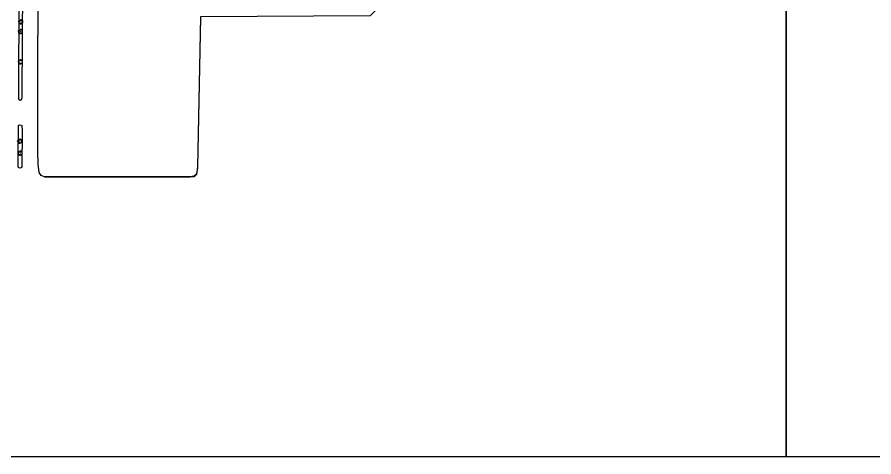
# Model space of a CAD drawing. Extents: x 306 to 2240, y 18 to 779.
# Drawn here: x 1218.1 to 1638.3, y 18.1 to 233.5 of the extents above; entities that cross this region are included whole.
import ezdxf

# ---------------------------------------------------------------- set-up
doc = ezdxf.new("R2010")
doc.units = 0
doc.header["$MEASUREMENT"] = 0
for name, color, linetype in [('0603', 1, 'Continuous'), ('0611', 1, 'Continuous'), ('1007', 3, 'Continuous')]:
    doc.layers.add(name, color=color, linetype=linetype)

# ---------------------------------------------------------------- blocks, each defined once
blk = doc.blocks.new('09')
for p, q in [((-0.04, 0.01), (0.04, 0.01)), ((-0.02, 0.03), (0.02, 0.03)), ((0, 0.05), (0, 0.05)), ((-0.04, -0.01), (0.04, -0.01)), ((-0.02, -0.03), (0.02, -0.03))]:
    blk.add_line(p, q)
for points in [[(-0.61, 0.39), (-0.76, 0.34), (-0.88, 0.27), (-0.97, 0.13), (-1, 0), (-0.96, -0.15), (-0.88, -0.26), (-0.83, -0.31), (-0.73, -0.36), (-0.58, -0.38)], [(-0.12, 0.67), (-0.2, 0.77), (-0.32, 0.84), (-0.46, 0.87), (-0.62, 0.83), (-0.74, 0.77), (-0.81, 0.63), (-0.83, 0.49), (-0.83, 0.42), (-0.79, 0.32), (-0.69, 0.22), (-0.62, 0.16)], [(-0.41, 0.6), (-0.39, 0.72), (-0.35, 0.82), (-0.3, 0.88), (-0.18, 0.96), (-0.03, 1), (0.1, 0.96), (0.24, 0.87), (0.31, 0.75), (0.36, 0.62), (0.37, 0.55)], [(0.11, 0.66), (0.19, 0.71), (0.31, 0.78), (0.42, 0.81), (0.49, 0.81), (0.63, 0.78), (0.76, 0.7), (0.82, 0.58), (0.84, 0.41), (0.81, 0.28), (0.75, 0.16), (0.69, 0.06)], [(0.67, -0.42), (0.8, -0.38), (0.91, -0.29), (0.99, -0.14), (1.01, -0.01), (0.95, 0.14), (0.86, 0.24), (0.8, 0.29), (0.7, 0.32), (0.56, 0.34)], [(-0.14, -0.69), (-0.19, -0.75), (-0.3, -0.83), (-0.4, -0.87), (-0.48, -0.87), (-0.61, -0.83), (-0.74, -0.75), (-0.8, -0.63), (-0.83, -0.47), (-0.79, -0.33), (-0.7, -0.18), (-0.64, -0.12)], [(-0.38, -0.63), (-0.34, -0.76), (-0.26, -0.88), (-0.13, -0.97), (0.01, -1.01), (0.15, -0.97), (0.27, -0.88), (0.32, -0.83), (0.36, -0.73), (0.38, -0.57)], [(0.15, -0.7), (0.32, -0.83), (0.46, -0.87), (0.62, -0.85), (0.74, -0.79), (0.83, -0.66), (0.86, -0.52), (0.86, -0.45), (0.83, -0.34), (0.74, -0.24), (0.67, -0.18)]]:
    blk.add_lwpolyline(points)
blk.add_lwpolyline([(0, -0.05), (-0.05, 0), (0, 0.05), (0.05, 0)], close=True)

msp = doc.modelspace()

# ---------------------------------------------------------------- linework, layer by layer
for points in [[(950.581, 627.919), (1595.275, 627.919), (1595.275, 18.116), (950.581, 18.116)], [(1595.275, 627.939), (2239.969, 627.939), (2239.969, 18.137), (1595.275, 18.137)]]:
    msp.add_lwpolyline(points, close=True)
at = {"layer": '0603', "linetype": 'Continuous', "flags": 128}
for points in [[(1231.475, 155.36), (1229.935, 155.924), (1228.858, 157.364), (1228.383, 161.415), (1228.243, 167.577), (1228.266, 179.168), (1228.183, 208.808), (1228.614, 272.061), (1229.202, 315.13), (1229.902, 316.925), (1230.614, 317.852), (1232.022, 318.967), (1233.947, 319.636), (1237.514, 319.942)], [(1231.475, 155.36), (1229.935, 155.924), (1228.858, 157.364), (1228.383, 161.415), (1228.243, 167.577), (1228.266, 179.168), (1228.183, 208.808), (1228.614, 272.061), (1229.202, 315.13), (1229.902, 316.925), (1230.614, 317.852), (1232.022, 318.967), (1233.947, 319.636), (1237.514, 319.942)], [(1237.514, 319.942), (1318.856, 319.401), (1392.355, 319.052), (1394.45, 318.484), (1395.463, 316.031), (1395.266, 313.433), (1394.286, 239.717), (1393.468, 236.397), (1391.177, 234.242), (1308.042, 233.649), (1306.594, 160.162), (1306.036, 156.644), (1304.89, 155.628), (1302.972, 155.37), (1231.475, 155.36)]]:
    msp.add_lwpolyline(points, dxfattribs=at)
for points in [[(1219.014, 247.01), (1218.832, 193.552), (1219.103, 193.022), (1219.783, 192.813), (1220.323, 193.205), (1220.642, 194.126), (1220.614, 195.935), (1220.939, 248.472), (1220.716, 249.196), (1219.807, 249.564), (1219.35, 249.255), (1219.112, 248.788), (1219.005, 247.98), (1219.014, 247.01)], [(1219.014, 247.01), (1218.832, 193.552), (1219.103, 193.022), (1219.783, 192.813), (1220.323, 193.205), (1220.642, 194.126), (1220.614, 195.935), (1220.939, 248.472), (1220.716, 249.196), (1219.807, 249.564), (1219.35, 249.255), (1219.112, 248.788), (1219.005, 247.98), (1219.014, 247.01)], [(1218.564, 163), (1218.724, 180.376), (1219.036, 180.804), (1219.941, 180.673), (1220.439, 180.479), (1220.617, 177.984), (1220.463, 160.132), (1220.154, 159.714), (1219.395, 159.602), (1218.805, 159.84), (1218.621, 160.432), (1218.564, 163)], [(1218.564, 163), (1218.724, 180.376), (1219.036, 180.804), (1219.941, 180.673), (1220.439, 180.479), (1220.617, 177.984), (1220.463, 160.132), (1220.154, 159.714), (1219.395, 159.602), (1218.805, 159.84), (1218.621, 160.432), (1218.564, 163)]]:
    msp.add_lwpolyline(points, close=True, dxfattribs=at)
at = {"layer": '0611', "linetype": 'Continuous'}
for p, q in [((1308.044, 233.381), (1306.596, 159.894)), ((1308.044, 233.381), (1306.596, 159.894)), ((1306.596, 159.894), (1306.038, 156.376)), ((1306.596, 159.894), (1306.038, 156.376)), ((1306.038, 156.376), (1304.892, 155.36)), ((1306.038, 156.376), (1304.892, 155.36)), ((1302.974, 155.102), (1231.477, 155.092)), ((1302.974, 155.102), (1231.477, 155.092)), ((1304.892, 155.36), (1302.974, 155.102)), ((1304.892, 155.36), (1302.974, 155.102))]:
    msp.add_line(p, q, dxfattribs=at)

# ---------------------------------------------------------------- block references
at = {"layer": '1007', "rotation": 76.16208537718278}
for p in [(1219.91, 231.166, 105.18), (1219.684, 226.443, 105.18), (1219.745, 211.597, 105.18), (1219.34, 172.757, 105.38), (1219.646, 166.894, 105.38)]:
    msp.add_blockref('09', p, dxfattribs=at)

doc.saveas('drawing.dxf')
